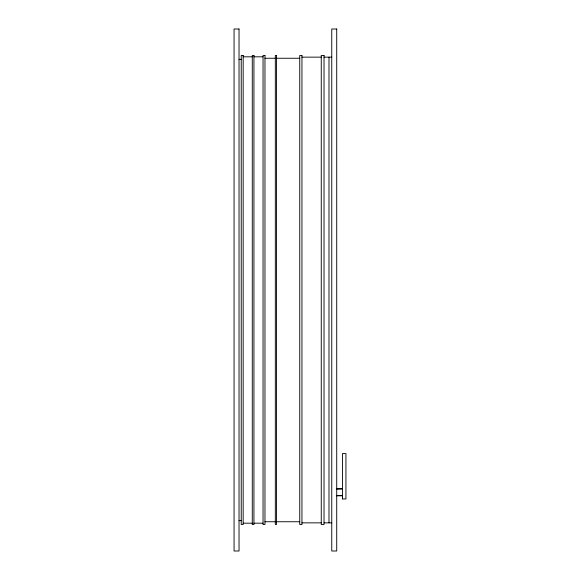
<?xml version="1.0" encoding="UTF-8"?>
<svg xmlns="http://www.w3.org/2000/svg" width="580" height="580" viewBox="0 0 580 580"><rect width="100%" height="100%" fill="white"/><g stroke="black" fill="none" stroke-linecap="round" stroke-linejoin="round"><path stroke-width="0.87" d="M342.446 498.952L342.446 453.596L345.934 453.596L345.934 498.952L342.446 498.952L342.446 495.625L336.342 495.625M243.172 56.818L252.278 56.818M253.931 56.818L263.044 56.818M301.948 57.144L321.262 57.144M324.024 57.144L331.753 57.144M264.973 58.254L275.326 58.254M276.428 58.254L299.744 58.254M239.032 59.356L241.237 59.356M336.342 488.86L342.446 488.817L336.342 488.991M336.342 495.748L342.446 495.748M239.032 520.644L241.237 520.644M264.973 521.746L275.326 521.746M276.428 521.746L299.744 521.746M301.948 522.855L321.262 522.855M324.024 522.855L331.753 522.855M243.172 523.182L252.278 523.182M253.931 523.182L263.044 523.182M328.99 57.144L328.99 522.855M239.032 29L234.066 29L234.066 551L239.032 551L239.032 29M336.719 29L331.753 29L331.753 551L336.719 551L336.719 29M243.172 55.492L241.237 55.492L241.237 524.509L243.172 524.509L243.172 55.492M253.931 55.492L252.278 55.492L252.278 524.509L253.931 524.509L253.931 55.492M264.973 55.492L263.044 55.492L263.044 524.509L264.973 524.509L264.973 55.492M276.428 55.492L275.326 55.492L275.326 524.509L276.428 524.509L276.428 55.492M301.948 55.492L299.744 55.492L299.744 524.509L301.948 524.509L301.948 55.492M324.024 55.492L321.262 55.492L321.262 524.509L324.024 524.509L324.024 55.492"/></g></svg>
